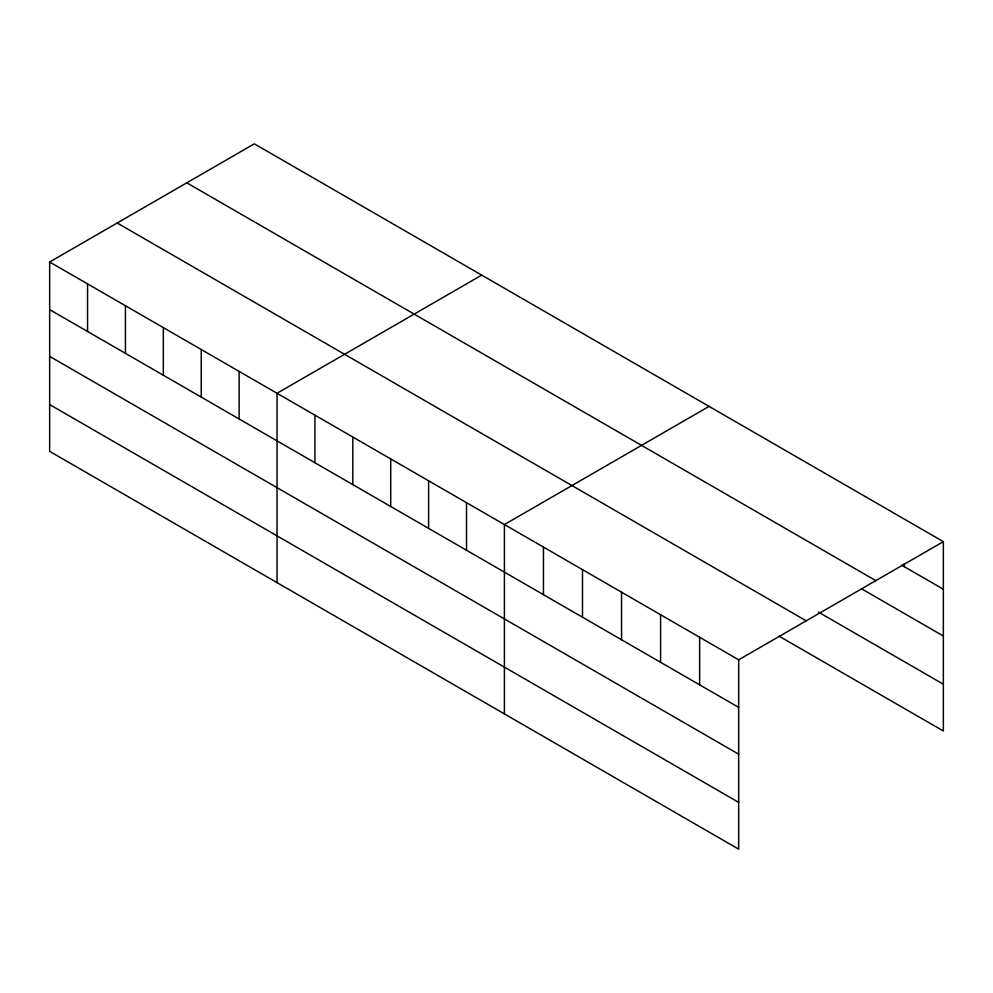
<?xml version="1.0" encoding="UTF-8"?>
<svg xmlns="http://www.w3.org/2000/svg" width="993" height="993" viewBox="0 0 993 993"><rect width="100%" height="100%" fill="white"/><g stroke="black" fill="none" stroke-linecap="round" stroke-linejoin="round"><path stroke-width="1.49" d="M49.65 262.003L738.68 659.811L738.68 849.164L49.65 451.356L49.65 262.003L254.32 143.836L943.35 541.644L943.35 730.997L779.356 636.327M481.704 275.111L277.035 393.278L277.035 582.643M709.076 406.385L504.407 524.552L504.407 713.917M738.68 659.811L943.35 541.644M901.706 565.178L943.35 589.234M186.783 182.824L875.814 580.632M861.353 588.675L943.35 636.016M818.406 612.085L943.35 684.214M117.186 223.003L806.217 620.811M49.65 309.593L738.68 707.388M49.65 356.375L738.68 754.183M49.65 404.573L738.68 802.381M904.3 563.614L904.3 566.68M699.631 637.258L699.631 684.847M660.593 614.717L660.593 662.306M621.544 592.176L621.544 639.765M582.494 569.634L582.494 617.224M543.456 547.093L543.456 594.683M466.511 502.669L466.511 550.259M428.616 480.798L428.616 528.388M390.721 458.915L390.721 506.504M352.825 437.032L352.825 484.621M314.93 415.148L314.93 462.738M239.127 371.394L239.127 418.984M201.231 349.511L201.231 397.101M163.336 327.64L163.336 375.23M125.441 305.757L125.441 353.347M87.545 283.874L87.545 331.463"/></g></svg>
